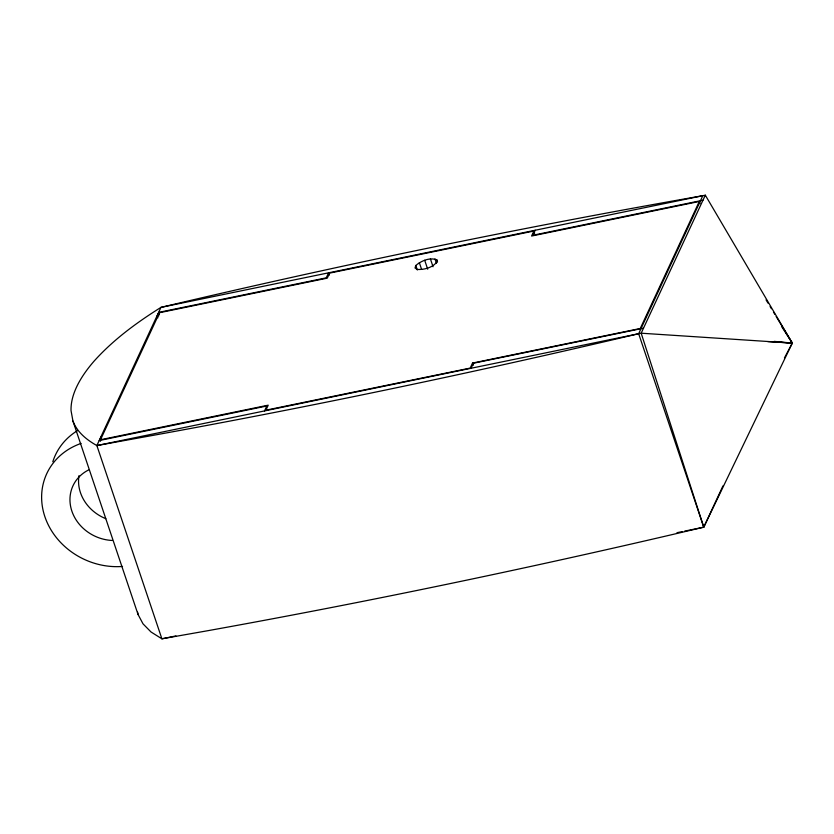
<?xml version="1.0" encoding="UTF-8"?>
<svg xmlns="http://www.w3.org/2000/svg" width="834" height="834" viewBox="0 0 834 834"><rect width="100%" height="100%" fill="white"/><g stroke="black" fill="none" stroke-linecap="round" stroke-linejoin="round"><path stroke-width="1.25" d="M415.801 265.493L415.03 267.975L417.208 269.445C424.37 269.841 432.815 267.631 437.162 261.615L436.787 259.77C429.646 257.226 421.316 260.771 415.801 265.493L417.302 269.955M175.932 635.925L161.9 638.813L96.869 445.564L160.962 307.371A3868.499 1386.348 -18.6 0 1 702.801 195.709L638.656 333.715L703.76 527.182A3868.373 1386.306 -18.6 0 1 206.352 630.963L161.9 638.813L151.017 631.984L143.031 623.853L138.048 614.512L72.954 421.076L71.046 410.662A266.369 95.462 -18.6 0 1 94.044 361.185C113.257 339.74 136.661 322.602 160.962 307.371L705.314 195.187L792.3 343.097L703.76 527.182L684.631 531.122M264.482 411.026L266.817 406.002L99.204 440.55M533.906 231.028L531.571 236.043L699.299 201.474L640.251 328.502L472.534 363.061L470.199 368.086L265.89 410.182L268.225 405.168L100.507 439.737L159.544 312.708L327.262 278.149L329.597 273.125L533.906 231.028L534.646 233.228M72.954 421.076C77.187 432.293 86.736 439.883 96.869 445.564L471.033 368.263L473.368 363.249L643.504 328.189L705.314 195.187M535.188 230.247L532.853 235.271L702.979 200.212M643.504 328.189L641.169 333.204L703.76 527.182L722.953 485.899M784.44 357.942L792.3 343.097L776.152 316.503M471.033 368.263L641.169 333.204L792.3 343.097L781.781 326.792M676.989 532.697L682.087 531.644M96.869 445.564L141.248 437.496A3868.373 1386.306 -18.6 0 0 638.656 333.715M767.77 341.596L792.3 343.097L774.192 341.377M766.06 299.875L768.072 303.201M770.095 306.526L771.44 308.747M773.462 312.072L774.807 314.282M699.299 201.474L700.039 203.684M472.534 363.061L473.274 365.271M436.787 259.77L437.537 262.001M434.983 258.988L436.484 263.45M430.417 258.915L433.044 266.734M424.694 260.271L427.696 269.194M419.346 262.679L421.597 269.372M329.315 275.032L328.575 272.833L326.24 277.847L158.627 312.385L159.367 314.595M158.022 313.688L158.762 315.888M157.115 315.638L157.855 317.837M100.653 437.12L101.394 439.32M99.746 439.059L100.487 441.269M137.631 612.198L138.048 614.512M122.525 566.442A70.119 61.966 24.9 0 1 44.869 516.663A70.119 61.966 24.9 0 1 81.117 443.417M52.803 461.744A70.119 61.966 24.9 0 1 77.322 430.761M112.256 540.463A41.231 36.446 24.9 0 1 71.86 511.096A41.231 36.446 24.9 0 1 88.54 469.98M105.814 518.685A41.231 36.446 24.9 0 1 78.99 475.651"/></g></svg>
